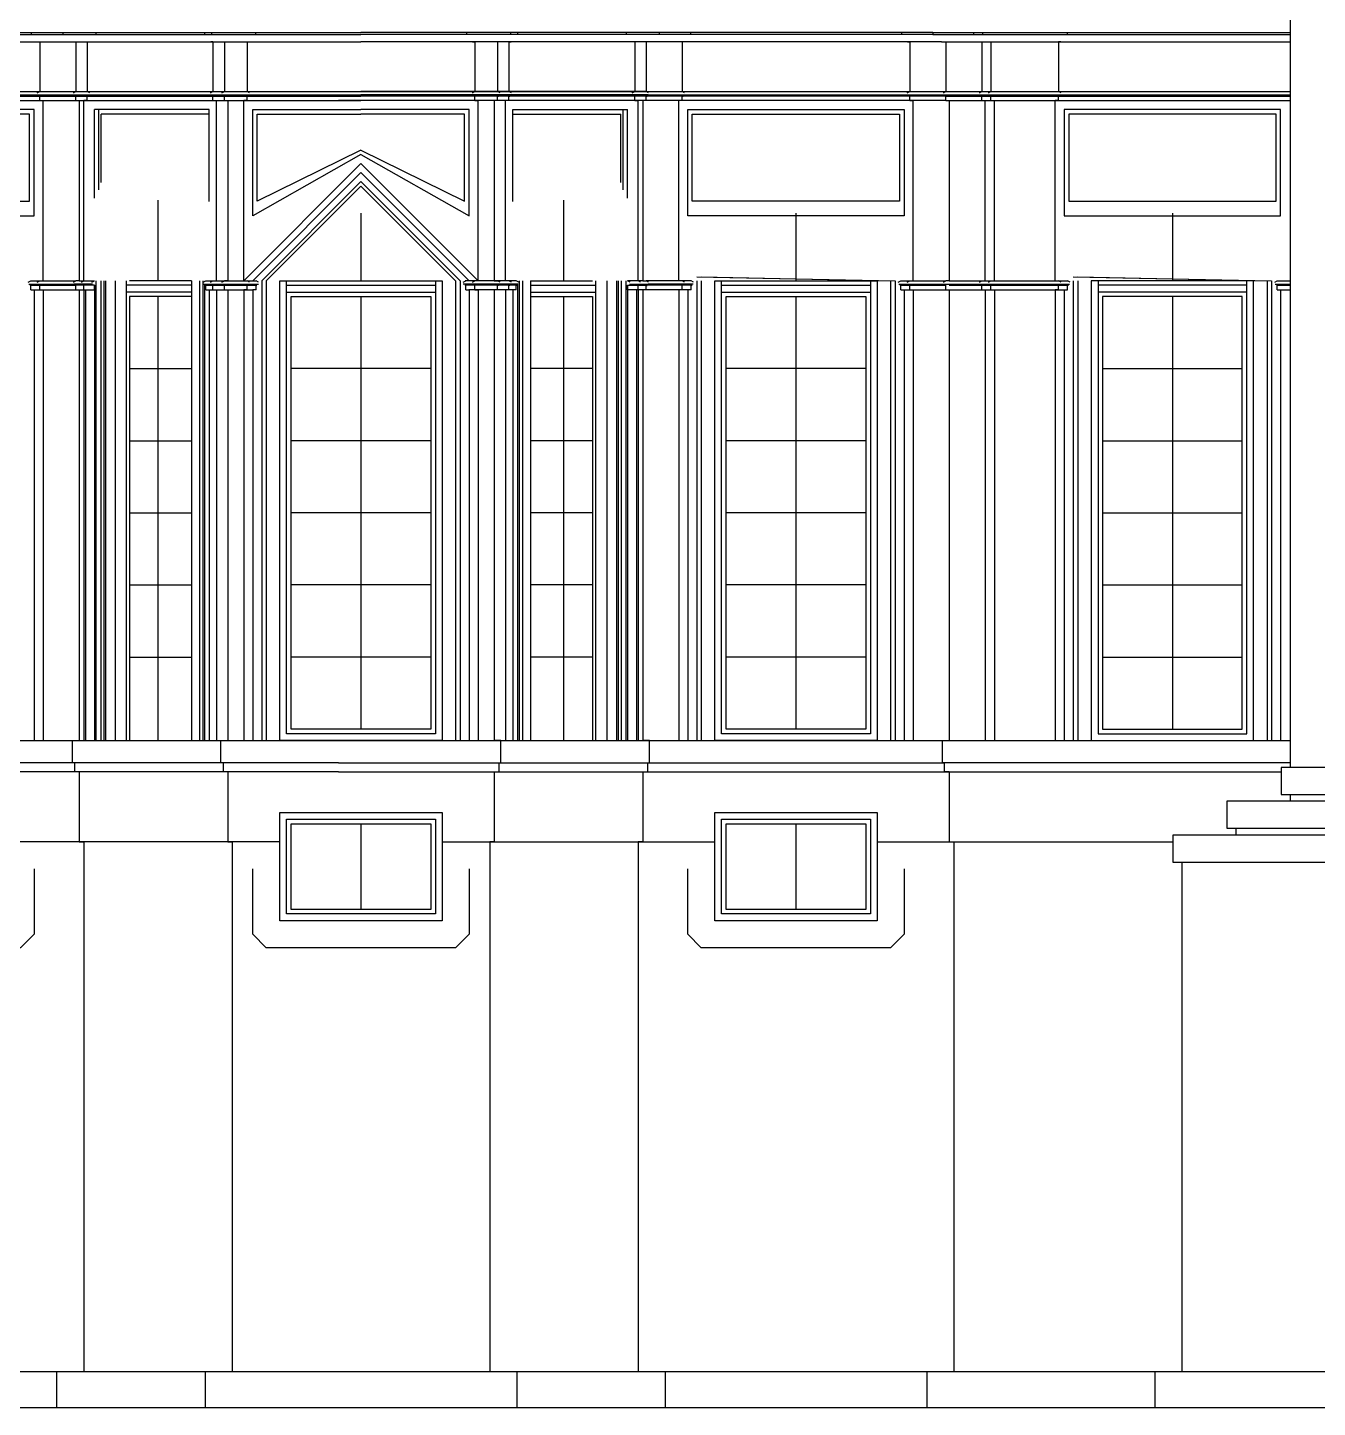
# Model space of a CAD drawing. Header units: metres. Extents: x 0 to 1539, y 0 to 641.
# Drawn here: x 388.6 to 674.7, y 0 to 306.2 of the extents above; entities that cross this region are included whole.
import ezdxf

# ---------------------------------------------------------------- set-up
doc = ezdxf.new("R2010")
doc.units = ezdxf.units.M

msp = doc.modelspace()

# ---------------------------------------------------------------- linework, layer by layer
at = {"layer": 'EL-Stair'}
for points in [[(873.4, 142), (666.6, 142), (666.6, 136), (873.4, 136)], [(668.6, 136), (668.6, 134.5), (654.6, 134.5), (654.6, 128.5), (885.4, 128.5)], [(656.6, 128.5), (656.6, 127), (642.6, 127), (642.6, 121), (897.4, 121)], [(644.6, 121), (644.6, 119.5)]]:
    msp.add_lwpolyline(points, dxfattribs=at)
at = {"layer": 'EL-Trim', "color": 8}
for p, q in [((457.5, 143), (333.27, 143)), ((457.5, 143), (591.73, 143)), ((668.6, 143), (591.96, 143))]:
    msp.add_line(p, q, dxfattribs=at)
at = {"layer": 'EL-Wall'}
for p, q in [((398.96, 143), (398.96, 141)), ((400, 141), (398.96, 141)), ((431.91, 143, -0.34), (431.91, 141, -0.34)), ((432.95, 141, -0.34), (431.91, 141, -0.34)), ((492.06, 141, -0.34), (493.1, 141, -0.34)), ((493.1, 143, -0.34), (493.1, 141, -0.34)), ((525.02, 141), (526.06, 141)), ((526.06, 143), (526.06, 141)), ((591.96, 141), (591.96, 143)), ((593, 141), (591.96, 141))]:
    msp.add_line(p, q, dxfattribs=at)
for points in [[(398.96, 143), (398.5, 143), (398.5, 148), (400, 148)], [(526.06, 143), (526.52, 143), (526.52, 148), (525.02, 148)], [(591.96, 143), (591.5, 143), (591.5, 148), (668.6, 148)]]:
    msp.add_lwpolyline(points, dxfattribs=at)
at = {"layer": 'EL-Wall', "elevation": -0.34}
for points in [[(431.91, 143), (431.45, 143), (431.45, 148), (432.95, 148)], [(493.1, 143), (493.56, 143), (493.56, 148), (492.06, 148)]]:
    msp.add_lwpolyline(points, dxfattribs=at)
at = {"layer": 'EL-Window'}
for p, q in [((559, 265), (559, 250)), ((642.5, 265), (642.5, 250)), ((542.5, 249), (575.5, 249)), ((544, 250), (574, 250)), ((659, 249), (626, 249)), ((657.5, 250), (627.5, 250)), ((542.5, 247.5), (575.5, 247.5)), ((559, 246.5), (559, 150.5)), ((659, 247.5), (626, 247.5)), ((642.5, 246.5), (642.5, 150.5)), ((574.5, 230.5), (543.5, 230.5)), ((627, 230.5), (658, 230.5)), ((574.5, 214.5), (543.5, 214.5)), ((627, 214.5), (658, 214.5)), ((574.5, 198.5), (543.5, 198.5)), ((627, 198.5), (658, 198.5)), ((574.5, 182.5), (543.5, 182.5)), ((627, 182.5), (658, 182.5)), ((574.5, 166.5), (543.5, 166.5)), ((627, 166.5), (658, 166.5))]:
    msp.add_line(p, q, dxfattribs=at)
at = {"layer": 'EL-Window', "color": 1}
for points in [[(577, 250), (577, 148), (541, 148), (541, 250)], [(624.5, 250), (624.5, 148), (660.5, 148), (660.5, 250)]]:
    msp.add_lwpolyline(points, close=True, dxfattribs=at)
at = {"layer": 'EL-Window', "color": 8}
for points in [[(575.5, 250), (575.5, 149.5), (542.5, 149.5), (542.5, 250)], [(626, 250), (626, 149.5), (659, 149.5), (659, 250)], [(574.5, 246.5), (574.5, 150.5), (543.5, 150.5), (543.5, 246.5)], [(627, 246.5), (627, 150.5), (658, 150.5), (658, 246.5)]]:
    msp.add_lwpolyline(points, close=True, dxfattribs=at)
for points in [[(544, 250), (574, 250)], [(657.5, 250), (627.5, 250)]]:
    msp.add_lwpolyline(points, dxfattribs=at)
at = {"layer": 'FP-Above'}
for points in [[(479, 119.5), (479, 109.5), (446, 109.5), (446, 119.5)], [(478, 119.5), (478, 110.5), (447, 110.5), (447, 119.5)], [(462.5, 119.5), (462.5, 110.5)], [(575.5, 119.5), (575.5, 109.5), (542.5, 109.5), (542.5, 119.5)], [(574.5, 119.5), (574.5, 110.5), (543.5, 110.5), (543.5, 119.5)], [(559, 119.5), (559, 110.5)]]:
    msp.add_lwpolyline(points, dxfattribs=at)
at = {"layer": 'FP-Footing'}
for p, q in [((401, 119.5), (401, 8)), ((433.95, 119.5, -0.34), (433.95, 8, -0.34)), ((491.06, 119.5, -0.34), (491.06, 8, -0.34)), ((524, 119.5), (524, 8)), ((594, 119.5), (594, 8)), ((644.6, 119.5), (644.6, 8)), ((0, 8), (1539.38, 8)), ((395, 8), (395, 0)), ((427.95, 8, -0.34), (427.95, 0, -0.34)), ((497.06, 8, -0.34), (497.06, 0, -0.34)), ((530, 8), (530, 0)), ((588, 8), (588, 0)), ((638.6, 8), (638.6, 0)), ((0, 0), (770, 0))]:
    msp.add_line(p, q, dxfattribs=at)
for points in [[(390, 119.5), (390, 105), (387, 102), (345, 102), (342, 105), (342, 119.5)], [(486.5, 119.5), (486.5, 105), (483.5, 102), (441.5, 102), (438.5, 105), (438.5, 119.5)], [(480.5, 119.5), (480.5, 108), (444.5, 108), (444.5, 119.5)], [(583, 119.5), (583, 105), (580, 102), (538, 102), (535, 105), (535, 119.5)], [(577, 119.5), (577, 108), (541, 108), (541, 119.5)]]:
    msp.add_lwpolyline(points, dxfattribs=at)
at = {"layer": 'FP-Hatch'}
for p, q in [((462.5, 265), (462.5, 250)), ((424.93, 249, -0.34), (410.45, 249, -0.34)), ((424.93, 250, -0.34), (411.16, 250, -0.34)), ((446, 249), (479, 249)), ((447.5, 250), (477.5, 250)), ((500.08, 250, -0.34), (513.85, 250, -0.34)), ((500.08, 249, -0.34), (514.56, 249, -0.34)), ((424.93, 247.5, -0.34), (410.45, 247.5, -0.34)), ((446, 247.5), (479, 247.5)), ((462.5, 246.5), (462.5, 150.5)), ((500.08, 247.5, -0.34), (514.56, 247.5, -0.34)), ((411.16, 230.5, -0.34), (424.93, 230.5, -0.34)), ((478, 230.5), (447, 230.5)), ((513.85, 230.5, -0.34), (500.08, 230.5, -0.34)), ((411.16, 214.5, -0.34), (424.93, 214.5, -0.34)), ((478, 214.5), (447, 214.5)), ((513.85, 214.5, -0.34), (500.08, 214.5, -0.34)), ((411.16, 198.5, -0.34), (424.93, 198.5, -0.34)), ((478, 198.5), (447, 198.5)), ((513.85, 198.5, -0.34), (500.08, 198.5, -0.34)), ((411.16, 182.5, -0.34), (424.93, 182.5, -0.34)), ((478, 182.5), (447, 182.5)), ((513.85, 182.5, -0.34), (500.08, 182.5, -0.34)), ((411.16, 166.5, -0.34), (424.93, 166.5, -0.34)), ((478, 166.5), (447, 166.5)), ((513.85, 166.5, -0.34), (500.08, 166.5, -0.34))]:
    msp.add_line(p, q, dxfattribs=at)
at = {"layer": 'FP-Hatch', "elevation": -0.34}
for points in [[(417.52, 250), (417.52, 267.92)], [(507.49, 250), (507.49, 267.92)], [(424.93, 246.5), (411.16, 246.5)], [(417.52, 148), (417.52, 246.56)], [(500.08, 246.5), (513.85, 246.5)], [(507.49, 148), (507.49, 246.56)]]:
    msp.add_lwpolyline(points, dxfattribs=at)
at = {"layer": 'FP-Proposed Wall'}
for p, q in [((668.6, 322), (668.6, 142)), ((396.38, 305.12), (396.38, 304.62)), ((429.32, 305.12, -0.34), (429.32, 304.62, -0.34)), ((495.69, 305.12, -0.34), (495.69, 304.62, -0.34)), ((528.65, 305.12), (528.65, 304.62)), ((528.65, 305.12), (528.65, 304.62)), ((589.38, 305.12), (589.38, 304.62)), ((398.25, 303), (399.25, 303)), ((399.25, 303), (399.25, 292)), ((431.2, 303, -0.34), (432.2, 303, -0.34)), ((432.2, 303, -0.34), (432.2, 292, -0.34)), ((493.81, 303, -0.34), (492.81, 303, -0.34)), ((492.81, 303, -0.34), (492.81, 292, -0.34)), ((525.77, 303), (525.77, 292)), ((526.77, 303), (525.77, 303)), ((525.78, 302.99), (525.77, 291.99)), ((526.78, 302.99), (525.78, 302.99)), ((591.25, 303), (592.25, 303)), ((592.25, 303), (592.25, 292)), ((398.7, 291.72), (399.25, 292)), ((398.7, 291.72), (399.25, 292)), ((399.25, 291), (399.06, 291)), ((399.25, 290), (399.25, 291)), ((431.65, 291.72, -0.34), (432.2, 292, -0.34)), ((432.2, 291, -0.34), (432.01, 291, -0.34)), ((432.2, 290, -0.34), (432.2, 291, -0.34)), ((493.36, 291.72, -0.34), (492.81, 292, -0.34)), ((492.81, 291, -0.34), (493, 291, -0.34)), ((492.81, 290, -0.34), (492.81, 291, -0.34)), ((526.32, 291.72), (525.77, 292)), ((526.32, 291.72), (525.77, 291.99)), ((525.77, 291), (525.96, 291)), ((525.77, 290), (525.77, 291)), ((525.77, 289.99), (525.77, 290.99)), ((525.77, 290.99), (525.96, 290.99)), ((591.7, 291.72), (592.25, 292)), ((592.25, 291), (592.06, 291)), ((592.25, 290), (592.25, 291)), ((399.25, 290), (400, 290)), ((400, 290), (400, 250)), ((432.2, 290, -0.34), (432.95, 290, -0.34)), ((492.81, 290, -0.34), (492.06, 290, -0.34)), ((525.77, 290), (525.02, 290)), ((525.02, 290), (525.02, 250)), ((525.77, 289.99), (525.02, 289.99)), ((592.25, 290), (593, 290)), ((398.7, 249.72), (399.25, 250)), ((399.25, 249), (399.06, 249)), ((400, 250), (399.25, 250)), ((399.25, 248), (399.25, 249)), ((431.65, 249.72, -0.34), (432.2, 250, -0.34)), ((432.2, 249, -0.34), (432.01, 249, -0.34)), ((432.95, 250, -0.34), (432.2, 250, -0.34)), ((432.2, 248, -0.34), (432.2, 249, -0.34)), ((492.06, 250, -0.34), (492.81, 250, -0.34)), ((493.36, 249.72, -0.34), (492.81, 250, -0.34)), ((492.81, 249, -0.34), (493, 249, -0.34)), ((492.81, 248, -0.34), (492.81, 249, -0.34)), ((525.02, 250), (525.77, 250)), ((525.02, 249.99), (525.77, 249.99)), ((526.32, 249.72), (525.77, 250)), ((526.32, 249.72), (525.77, 249.99)), ((525.77, 249), (525.96, 249)), ((525.77, 248), (525.77, 249)), ((525.77, 247.99), (525.77, 248.99)), ((525.77, 248.99), (525.96, 248.99)), ((591.7, 249.72), (592.25, 250)), ((592.25, 249), (592.06, 249)), ((593, 250), (592.25, 250)), ((592.25, 248), (592.25, 249)), ((399.25, 248), (400, 248)), ((400, 248), (400, 148)), ((432.2, 248, -0.34), (432.95, 248, -0.34)), ((492.81, 248, -0.34), (492.06, 248, -0.34)), ((525.02, 248), (525.02, 148)), ((525.77, 248), (525.02, 248)), ((525.77, 247.99), (525.02, 247.99)), ((592.25, 248), (593, 248)), ((333.5, 148), (591.5, 148))]:
    msp.add_line(p, q, dxfattribs=at)
at = {"layer": 'FP-Proposed Wall', "color": 8}
for p, q in [((332.75, 305.12), (462.5, 305.12)), ((333.41, 304.62), (462.5, 304.62)), ((389.38, 305.12), (389.38, 304.62)), ((396.38, 305.12), (462.5, 305.12, -0.34)), ((396.38, 305.12), (462.5, 305.12, -1.81)), ((396.38, 304.62), (462.5, 304.62, -0.34)), ((396.38, 304.62), (462.5, 304.62, -1.81)), ((403.67, 305.12, -0.34), (403.67, 304.62, -0.34)), ((427.81, 305.12, -0.34), (427.81, 304.62, -0.34)), ((439.13, 305.12), (439.13, 304.62)), ((589.38, 305.12), (462.5, 305.12)), ((528.65, 305.12), (462.5, 305.12, -1.81)), ((528.65, 305.12), (462.5, 305.12, -0.34)), ((589.38, 304.62), (462.5, 304.62)), ((528.65, 304.62), (462.5, 304.62, -1.81)), ((528.65, 304.62), (462.5, 304.62, -0.34)), ((485.88, 305.12), (485.88, 304.62)), ((497.2, 305.12, -0.34), (497.2, 304.62, -0.34)), ((521.34, 305.12, -0.34), (521.34, 304.62, -0.34)), ((535.62, 305.12), (535.62, 304.62)), ((582.37, 305.12), (582.37, 304.62)), ((589.38, 305.12), (668.6, 305.12)), ((589.38, 304.62), (668.6, 304.62)), ((600.38, 305.12), (600.38, 304.62)), ((619.13, 305.12), (619.13, 304.62)), ((390.75, 303), (391.25, 303)), ((391.25, 303), (391.25, 292)), ((401.79, 303, -0.34), (401.79, 292, -0.34)), ((429.68, 303, -0.34), (429.68, 292, -0.34)), ((437.25, 303), (437.25, 292)), ((487.75, 303), (487.75, 292)), ((495.33, 303, -0.34), (495.33, 292, -0.34)), ((523.22, 303, -0.34), (523.22, 292, -0.34)), ((533.75, 303), (533.75, 292)), ((534.25, 303), (533.75, 303)), ((583.75, 303), (584.25, 303)), ((584.25, 303), (584.25, 292)), ((601.75, 303), (602.25, 303)), ((602.25, 303), (602.25, 292)), ((617.25, 303), (617.25, 292)), ((617.75, 303), (617.25, 303)), ((68.81, 291.25), (668.6, 291.25)), ((69.25, 292), (668.6, 292)), ((332.94, 291), (457.5, 291)), ((390.7, 291.72), (391.25, 292)), ((391.25, 290), (391.25, 291)), ((398.81, 291.25), (462.5, 291.25, -0.34)), ((398.81, 291.25), (462.5, 291.25, -0.34)), ((399.25, 292), (462.5, 292, -0.34)), ((399.25, 292), (462.5, 292, -0.34)), ((399.25, 291), (462.5, 291, -0.34)), ((399.25, 291), (462.5, 291, -0.34)), ((402.34, 291.72, -0.34), (401.79, 292, -0.34)), ((401.79, 291, -0.34), (401.98, 291, -0.34)), ((401.79, 290, -0.34), (401.79, 291, -0.34)), ((429.13, 291.72, -0.34), (429.68, 292, -0.34)), ((429.68, 291, -0.34), (429.49, 291, -0.34)), ((429.68, 290, -0.34), (429.68, 291, -0.34)), ((437.8, 291.72), (437.25, 292)), ((437.25, 291), (437.44, 291)), ((437.25, 290), (437.25, 291)), ((592.06, 291), (457.5, 291)), ((525.77, 292), (462.5, 292, -0.34)), ((525.77, 292), (462.5, 292, -0.34)), ((526.21, 291.25), (462.5, 291.25, -0.34)), ((526.21, 291.25), (462.5, 291.25, -0.34)), ((525.77, 291), (462.5, 291, -0.34)), ((525.77, 291), (462.5, 291, -0.34)), ((487.21, 291.72), (487.75, 292)), ((487.75, 291), (487.57, 291)), ((487.75, 290), (487.75, 291)), ((495.87, 291.72, -0.34), (495.33, 292, -0.34)), ((495.33, 291, -0.34), (495.51, 291, -0.34)), ((495.33, 290, -0.34), (495.33, 291, -0.34)), ((522.67, 291.72, -0.34), (523.22, 292, -0.34)), ((523.22, 291, -0.34), (523.03, 291, -0.34)), ((523.22, 290, -0.34), (523.22, 291, -0.34)), ((534.3, 291.72), (533.75, 292)), ((533.75, 291), (533.94, 291)), ((533.75, 290), (533.75, 291)), ((583.7, 291.72), (584.25, 292)), ((584.25, 291), (584.06, 291)), ((584.25, 290), (584.25, 291)), ((592.25, 291), (668.6, 291)), ((601.7, 291.72), (602.25, 292)), ((602.25, 290), (602.25, 291)), ((617.8, 291.72), (617.25, 292)), ((617.25, 290), (617.25, 291)), ((391.25, 290), (392, 290)), ((392, 250), (392, 290)), ((401.79, 290, -0.34), (401.04, 290, -0.34)), ((401.04, 250, -0.34), (401.04, 290, -0.34)), ((403.36, 268.35, -0.34), (403.36, 288, -0.34)), ((404.36, 270.16, -0.34), (404.36, 288, -0.34)), ((429.68, 290, -0.34), (430.43, 290, -0.34)), ((430.43, 250, -0.34), (430.43, 290, -0.34)), ((437.25, 290), (436.5, 290)), ((436.5, 250), (436.5, 290)), ((487.75, 290), (488.5, 290)), ((488.5, 250), (488.5, 290)), ((495.33, 290, -0.34), (494.58, 290, -0.34)), ((494.58, 250, -0.34), (494.58, 290, -0.34)), ((520.65, 270.16, -0.34), (520.65, 288, -0.34)), ((521.65, 268.35, -0.34), (521.65, 288, -0.34)), ((523.22, 290, -0.34), (523.97, 290, -0.34)), ((523.97, 250, -0.34), (523.97, 290, -0.34)), ((533.75, 290), (533, 290)), ((533, 250), (533, 290)), ((584.25, 290), (585, 290)), ((585, 250), (585, 290)), ((602.25, 290), (603, 290)), ((603, 250), (603, 290)), ((617.25, 290), (616.5, 290)), ((616.5, 250), (616.5, 290)), ((404.86, 271.83, -0.34), (404.86, 287, -0.34)), ((428.82, 287), (404.86, 287)), ((496.19, 287), (520.15, 287)), ((520.15, 271.83, -0.34), (520.15, 287, -0.34)), ((388.81, 249.25), (398.81, 249.25)), ((389.25, 249), (399.06, 249)), ((390.7, 249.72), (391.25, 250)), ((391.25, 248), (391.25, 249)), ((402.92, 249.25), (398.81, 249.25, 0.34)), ((403.36, 249), (399.06, 249, 0.34)), ((404.78, 250, -0.34), (404.78, 148, -0.34)), ((405.48, 250, -0.34), (405.48, 148, -0.34)), ((405.84, 250, -0.34), (405.84, 148, -0.34)), ((427.63, 249.25), (439.8, 249.25)), ((427.88, 249), (439.36, 249)), ((429.13, 249.72, -0.34), (429.68, 250, -0.34)), ((429.68, 249, -0.34), (429.49, 249, -0.34)), ((429.68, 248, -0.34), (429.68, 249, -0.34)), ((437.8, 249.72), (437.25, 250)), ((437.25, 249), (437.44, 249)), ((437.25, 248), (437.25, 249)), ((497.38, 249.25), (485.21, 249.25)), ((497.13, 249), (485.65, 249)), ((487.21, 249.72), (487.75, 250)), ((487.75, 249), (487.57, 249)), ((487.75, 248), (487.75, 249)), ((495.87, 249.72, -0.34), (495.33, 250, -0.34)), ((495.33, 249, -0.34), (495.51, 249, -0.34)), ((495.33, 248, -0.34), (495.33, 249, -0.34)), ((519.17, 250, -0.34), (519.17, 148, -0.34)), ((519.52, 250, -0.34), (519.52, 148, -0.34)), ((520.23, 250, -0.34), (520.23, 148, -0.34)), ((521.65, 249), (525.96, 249, 0.34)), ((522.08, 249.25), (526.21, 249.25, 0.34)), ((535.75, 249), (525.94, 249)), ((536.19, 249.25), (526.19, 249.25)), ((534.3, 249.72), (533.75, 250)), ((533.75, 248), (533.75, 249)), ((581.81, 249.25), (619.69, 249.25)), ((582.25, 249), (592.06, 249)), ((583.7, 249.72), (584.25, 250)), ((584.25, 248), (584.25, 249)), ((593, 249), (619.25, 249)), ((601.7, 249.72), (602.25, 250)), ((602.25, 248), (602.25, 249)), ((617.8, 249.72), (617.25, 250)), ((617.25, 248), (617.25, 249)), ((665.31, 249.25), (668.6, 249.25)), ((665.75, 249), (668.6, 249)), ((391.25, 248), (392, 248)), ((401.04, 248, -0.34), (401.04, 148, -0.34)), ((401.39, 248, -0.34), (401.39, 148, -0.34)), ((411.16, 246.5, -0.34), (411.16, 148, -0.34)), ((429.68, 248, -0.34), (430.43, 248, -0.34)), ((437.25, 248), (436.5, 248)), ((487.75, 248), (488.5, 248)), ((495.33, 248, -0.34), (494.58, 248, -0.34)), ((513.85, 246.5, -0.34), (513.85, 148, -0.34)), ((523.61, 248, -0.34), (523.61, 148, -0.34)), ((523.97, 248, -0.34), (523.97, 148, -0.34)), ((533.75, 248), (533, 248)), ((584.25, 248), (585, 248)), ((602.25, 248), (603, 248)), ((617.25, 248), (616.5, 248))]:
    msp.add_line(p, q, dxfattribs=at)
at = {"layer": 'FP-Proposed Wall', "color": 1}
for p, q in [((332.75, 303), (462.5, 303)), ((399.25, 303), (462.5, 303, -0.34)), ((399.25, 303), (462.5, 303, -1.81)), ((591.25, 303), (462.5, 303)), ((525.77, 303), (462.5, 303, -1.81)), ((525.77, 303), (462.5, 303, -0.34)), ((592.25, 303), (668.6, 303)), ((332.75, 290), (457.5, 290)), ((400, 290), (462.5, 290, -0.34)), ((400, 290), (462.5, 290, -0.34)), ((592.25, 290), (457.5, 290)), ((525.02, 290), (462.5, 290, -0.34)), ((525.02, 290), (462.5, 290, -0.34)), ((593, 290), (668.6, 290)), ((407.96, 250, -0.34), (407.96, 148, -0.34)), ((410.45, 250, -0.34), (410.45, 148, -0.34)), ((424.93, 250, -0.34), (424.93, 148, -0.34)), ((500.08, 250, -0.34), (500.08, 148, -0.34)), ((514.56, 250, -0.34), (514.56, 148, -0.34)), ((517.05, 250, -0.34), (517.05, 148, -0.34)), ((457.5, 141), (332, 141)), ((457.5, 141), (666.6, 141)), ((871.4, 134.5), (668.6, 134.5)), ((883.4, 127), (656.6, 127)), ((444.5, 125.5), (384, 125.5)), ((480.5, 125.5), (541, 125.5)), ((577, 125.5), (642.6, 125.5))]:
    msp.add_line(p, q, dxfattribs=at)
at = {"layer": 'FP-Proposed Wall', "color": 8, "elevation": -0.34}
for points in [[(401.79, 303), (402.29, 303)], [(429.68, 303), (429.18, 303)], [(495.33, 303), (495.83, 303)], [(523.22, 303), (522.72, 303)], [(428.82, 267.62), (428.82, 288)], [(496.19, 267.62), (496.19, 288)], [(426.7, 250), (426.7, 148)], [(427.4, 250), (427.4, 148)], [(427.76, 250), (427.76, 250)], [(427.76, 249.21), (427.76, 148)], [(430.43, 250), (430.43, 250)], [(494.58, 250), (494.58, 250)], [(497.25, 250), (497.25, 250)], [(497.25, 249.21), (497.25, 148)], [(497.6, 250), (497.6, 148)], [(498.31, 250), (498.31, 148)], [(430.43, 248), (430.43, 148)], [(494.58, 248), (494.58, 148)]]:
    msp.add_lwpolyline(points, dxfattribs=at)
at = {"layer": 'FP-Proposed Wall', "color": 8}
for points in [[(437.25, 303), (437.75, 303)], [(487.25, 303), (487.75, 303)], [(428.82, 288), (403.36, 288)], [(462.5, 278), (438.5, 264.42), (438.5, 288), (462.5, 288)], [(462.5, 278), (486.5, 264.42), (486.5, 288), (462.5, 288)], [(496.19, 288), (521.65, 288)], [(462.5, 279), (439.5, 267.66), (439.5, 287), (462.5, 287)], [(462.5, 279), (485.5, 267.66), (485.5, 287), (462.5, 287)], [(462.5, 276), (436.5, 250)], [(462.5, 276), (488.5, 250)], [(462.5, 272), (440.5, 250), (440.5, 148)], [(462.5, 271), (441.5, 250), (441.5, 148)], [(462.5, 272), (484.5, 250), (484.5, 148)], [(462.5, 271), (483.5, 250), (483.5, 148)], [(436.5, 250), (436.5, 250)], [(447.5, 250), (477.5, 250)], [(488.5, 250), (488.5, 250)], [(537, 250), (537, 148)], [(537.02, 250.91), (581, 250), (581, 148)], [(538, 250), (538, 148)], [(538.02, 250.87), (580, 250), (580, 148)], [(620.5, 250), (620.5, 148)], [(620.52, 250.91), (664.5, 250), (664.5, 148)], [(621.5, 250), (621.5, 148)], [(621.52, 250.87), (663.5, 250), (663.5, 148)], [(392, 248), (392, 148)], [(436.5, 248), (436.5, 148)], [(488.5, 248), (488.5, 148)], [(533, 248), (533, 148)], [(585, 248), (585, 148)], [(603, 248), (603, 148)], [(616.5, 248), (616.5, 148)], [(446, 119.5), (446, 130.5), (479, 130.5)], [(447, 119.5), (447, 129.5), (478, 129.5)], [(462.5, 129.5), (462.5, 119.5)], [(478, 129.5), (478, 119.5)], [(479, 130.5), (479, 119.5)], [(542.5, 119.5), (542.5, 130.5), (575.5, 130.5)], [(543.5, 119.5), (543.5, 129.5), (574.5, 129.5)], [(559, 129.5), (559, 119.5)], [(574.5, 129.5), (574.5, 119.5)], [(575.5, 130.5), (575.5, 119.5)]]:
    msp.add_lwpolyline(points, dxfattribs=at)
for points in [[(390, 288), (342, 288), (342, 264.42), (390, 264.42)], [(535, 288), (583, 288), (583, 264.42), (535, 264.42)], [(666.5, 288), (618.5, 288), (618.5, 264.42), (666.5, 264.42)], [(389, 287), (343, 287), (343, 267.66), (389, 267.66)], [(536, 287), (582, 287), (582, 267.66), (536, 267.66)], [(665.5, 287), (619.5, 287), (619.5, 267.66), (665.5, 267.66)], [(479, 250), (479, 149.5), (446, 149.5), (446, 250)], [(478, 246.5), (478, 150.5), (447, 150.5), (447, 246.5)]]:
    msp.add_lwpolyline(points, close=True, dxfattribs=at)
at = {"layer": 'FP-Proposed Wall'}
for points in [[(400, 290), (400, 250)], [(525.02, 289.99), (525.02, 249.99)], [(593, 290), (593, 250)], [(400, 248), (400, 148)], [(525.02, 247.99), (525.01, 147.99)], [(593, 248), (593, 148)], [(400, 141), (400, 125.5), (401, 125.5), (401, 119.5)], [(525, 141), (525, 125.5), (524, 125.5), (524, 119.5)], [(593, 141), (593, 125.5), (594, 125.5), (594, 119.5)]]:
    msp.add_lwpolyline(points, dxfattribs=at)
at = {"layer": 'FP-Proposed Wall', "elevation": -0.34}
for points in [[(432.95, 290), (432.95, 250)], [(492.06, 290), (492.06, 250)], [(432.95, 248), (432.95, 148)], [(492.06, 248), (492.06, 148)], [(432.95, 141), (432.95, 125.5), (433.95, 125.5), (433.95, 119.5)], [(492.06, 141), (492.06, 125.5), (491.06, 125.5), (491.06, 119.5)]]:
    msp.add_lwpolyline(points, dxfattribs=at)
at = {"layer": 'FP-Proposed Wall', "color": 1}
msp.add_lwpolyline([(480.5, 250), (480.5, 148), (444.5, 148), (444.5, 250)], close=True, dxfattribs=at)
for points in [[(444.5, 119.5), (444.5, 132), (480.5, 132)], [(480.5, 132), (480.5, 119.5)], [(541, 119.5), (541, 132), (577, 132)], [(577, 132), (577, 119.5)]]:
    msp.add_lwpolyline(points, dxfattribs=at)
at = {"layer": 'FP-Stair'}
for p, q in [((598.38, 305.12), (598.38, 304.62)), ((599.75, 303), (600.25, 303)), ((600.25, 303), (600.25, 292)), ((599.7, 291.72), (600.25, 292)), ((600.25, 291), (600.06, 291)), ((600.25, 290), (600.25, 291)), ((600.25, 290), (601, 290)), ((601, 250), (601, 290)), ((388.7, 249.72), (389.25, 250)), ((389.25, 249), (389.06, 249)), ((389.25, 250), (399.25, 250)), ((389.25, 248), (389.25, 249)), ((400, 250, 0.34), (403.36, 250)), ((400.49, 249.72, -0.34), (401.04, 250, -0.34)), ((401.04, 249, -0.34), (400.85, 249, -0.34)), ((401.04, 249, -0.34), (400.85, 249, -0.34)), ((401.04, 248, -0.34), (401.04, 249, -0.34)), ((402.81, 249.72, -0.34), (403.36, 250, -0.34)), ((403.36, 249, -0.34), (403.17, 249, -0.34)), ((403.36, 249, -0.34), (403.36, 148, -0.34)), ((403.36, 248, -0.34), (403.36, 249, -0.34)), ((403.72, 250, -0.34), (403.72, 148, -0.34)), ((427.52, 249.72, -0.34), (428.07, 250, -0.34)), ((428.07, 249, -0.34), (427.88, 249, -0.34)), ((428.07, 250), (439.36, 250)), ((428.07, 248, -0.34), (428.07, 249, -0.34)), ((439.8, 249.72), (439.25, 250)), ((439.25, 249), (439.44, 249)), ((439.25, 248), (439.25, 249)), ((485.21, 249.72), (485.75, 250)), ((485.75, 249), (485.57, 249)), ((496.94, 250), (485.65, 250)), ((485.75, 248), (485.75, 249)), ((497.49, 249.72, -0.34), (496.94, 250, -0.34)), ((496.94, 249, -0.34), (497.13, 249, -0.34)), ((496.94, 248, -0.34), (496.94, 249, -0.34)), ((521.29, 250, -0.34), (521.29, 148, -0.34)), ((522.19, 249.72, -0.34), (521.65, 250, -0.34)), ((525.02, 250, 0.34), (521.65, 250)), ((521.65, 249, -0.34), (521.83, 249, -0.34)), ((521.65, 249, -0.34), (521.65, 148, -0.34)), ((521.65, 248, -0.34), (521.65, 249, -0.34)), ((524.52, 249.72, -0.34), (523.97, 250, -0.34)), ((523.97, 249, -0.34), (524.16, 249, -0.34)), ((523.97, 248, -0.34), (523.97, 249, -0.34)), ((535.75, 250), (525.75, 250)), ((536.3, 249.72), (535.75, 250)), ((535.75, 249), (535.94, 249)), ((535.75, 248), (535.75, 249)), ((581.7, 249.72), (582.25, 250)), ((582.25, 249), (582.06, 249)), ((582.25, 250), (592.25, 250)), ((582.25, 248), (582.25, 249)), ((593, 250), (619.25, 250)), ((599.7, 249.72), (600.25, 250)), ((600.25, 249), (600.06, 249)), ((600.25, 248), (600.25, 249)), ((619.8, 249.72), (619.25, 250)), ((619.25, 249), (619.44, 249)), ((619.25, 248), (619.25, 249)), ((665.2, 249.72), (665.75, 250)), ((665.75, 249), (665.56, 249)), ((665.75, 250), (668.6, 250)), ((665.75, 248), (665.75, 249)), ((389.25, 248), (399.25, 248)), ((400, 248, 0.34), (403.36, 248)), ((428.07, 248), (438.61, 248)), ((428.07, 248, -0.34), (428.82, 248, -0.34)), ((439.25, 248), (438.5, 248)), ((485.75, 248), (486.5, 248)), ((496.94, 248), (486.4, 248)), ((496.94, 248, -0.34), (496.19, 248, -0.34)), ((525.02, 248, 0.34), (521.65, 248)), ((535.75, 248), (525.75, 248)), ((582.25, 248), (592.25, 248)), ((593, 248), (619.25, 248)), ((665.75, 248), (668.6, 248))]:
    msp.add_line(p, q, dxfattribs=at)
for points in [[(462.5, 274), (438.5, 250)], [(462.5, 274), (486.5, 250)], [(390, 248), (390, 148)], [(438.5, 248), (438.5, 148)], [(486.5, 248), (486.5, 148)], [(535, 248), (535, 148)], [(583, 248), (583, 148)], [(601, 248), (601, 148)], [(618.5, 248), (618.5, 148)], [(666.5, 248), (666.5, 148)]]:
    msp.add_lwpolyline(points, dxfattribs=at)
at = {"layer": 'FP-Stair', "elevation": -0.34}
for points in [[(428.82, 248), (428.82, 148)], [(496.19, 248), (496.19, 148)]]:
    msp.add_lwpolyline(points, dxfattribs=at)

doc.saveas('drawing.dxf')
